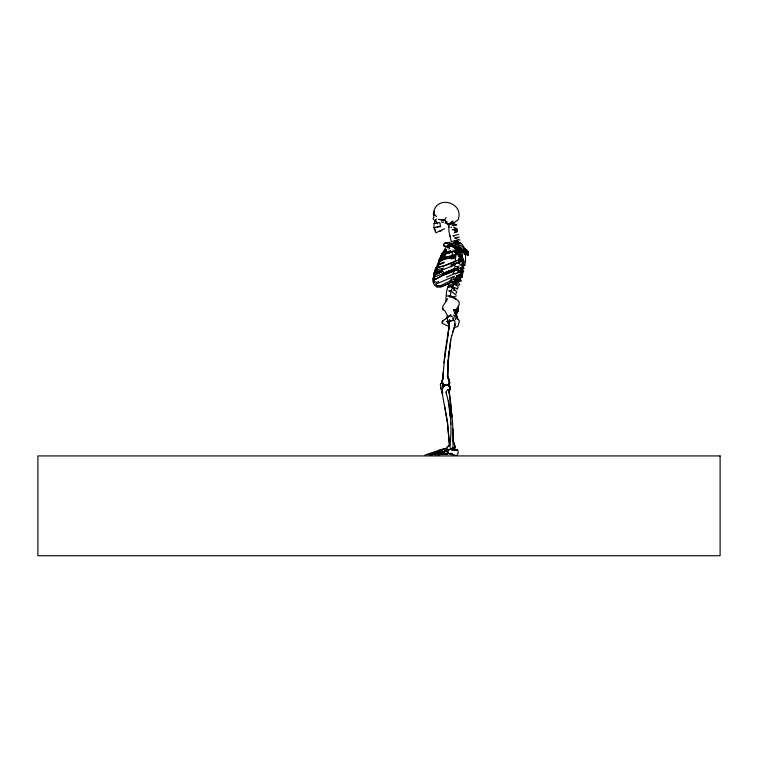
<?xml version="1.0" encoding="UTF-8"?>
<svg xmlns="http://www.w3.org/2000/svg" width="758" height="758" viewBox="0 0 758 758"><rect width="100%" height="100%" fill="white"/><g stroke="black" fill="none" stroke-linecap="round" stroke-linejoin="round"><path stroke-width="1.14" d="M457.851 309.946L457.851 307.767L458.486 310.439L455.776 315.821M461.925 252.566C461.376 247.639 458.59 253.248 461.215 255.579L462.257 255.332L461.764 250.462L461.906 252.319M456.382 309.207L456.363 312.154L456.42 308.591M446.092 450.423L446.111 448.613L444.728 448.679M458.628 270.805L460.807 270.312L462.57 271.951L462.162 276.045L461.328 277.333L457.652 279.465M451.228 241.271L448.907 231.323L448.907 224.216L453.322 223.477L456.667 224.813L453.445 225.183M448.783 227.163L448.888 226.14M468.226 251.722L467.97 255.361L467.013 255.114L465.999 252.13M433.756 277.911L433.273 279.181L433.813 275.903M457.794 250.822L457.841 248.88L458.192 252.158L455.918 252.139M462.247 272.311L462.162 276.045L462.57 271.951L462.191 273.193M434.524 277.599L435.149 271.961L436.324 269.052L435.736 268.844L434.201 272.653L434.116 275.694L434.192 273.344L435.386 272.88L434.192 273.344L433.955 274.813L435.537 274.614L442.928 271.535M459.045 252.907L459.68 251.552L459.528 255.219L457.974 254.631L457.747 252.679M448.376 357.264L448.698 351.684L447.656 377.977L449.238 379.881L449.399 382.989L449.049 384.448L446.263 385.291L443.515 384.363L442.596 382.818L443.515 384.363L444.595 384.666M448.063 362.409L447.646 378.09L449.238 379.881L448.992 384.429M449.958 389.015L450.034 386.533L448.442 385.102L450.034 386.533L450.252 388.2L449.238 392.218M460.163 248.33L459.85 246.606L458.562 245.668L455.956 247.07M459.651 252.547L459.528 255.219L459.68 251.552M449.361 247.667L449.39 246.786M460.968 267.953L462.806 267.053L462.873 264.959M436.854 272.994L437.11 268.323M454.061 243.754L454.108 242.446M433.273 279.181L433.358 277.172M449.087 326.821L445.211 351.267L442.956 376.11M449.143 325.656L448.281 332.07M449.522 445.723L447.485 422.793L441.971 391.763L443.335 385.67M448.243 359.5L448.054 362.845L450.783 339.338L451.749 335.813M438.787 281.294L436.523 282.497L434.486 281.483L433.709 280.138L434.163 282.383L434.031 279.143L435.812 279.181L442.407 275.495L457.301 269.706L462.797 267.053L462.882 265.679M438.674 262.884L438.314 263.471L440.152 261.302L439.252 261.017L440.019 258.601L439.346 259.397L439.242 261.008L440.152 261.302L441.781 256.697L440.976 258.317M442.786 378.034L443.269 371.989M451.91 257.654L444.055 259.084L439.858 261.368L440.01 259.255L443.771 257.739L439.337 259.388L440.019 258.601L439.09 261.084L440.152 261.302L439.09 261.084M457.245 318.057L457.652 319.222L457.434 316.541L454.942 313.367M465.62 253.343L465.336 254.612L464.303 254.394M464.341 250.168L460.457 248.311M465.497 254.29L465.573 253.399M455.729 249.316L457.841 248.596L458.154 251.097M435.234 230.176L434.04 227.665L435.916 232.791L444.52 228.689M441.601 383.51L443.07 375.911M440.407 384.022L440.862 389.025L442.378 388.93M441.554 383.482L442.122 380.753M443.932 362.883L448.509 332.061L447.845 335.15M434.201 272.653L433.955 274.813L442.975 271.108L434.391 274.86L436.248 274.292L435.537 274.614M449.845 446.623C452.081 428.706 451.105 409.292 445.875 392.066L447.807 389.375L448.575 389.527L450.366 400.224L451.73 416.644L451.389 413.347M434.031 279.143L434.268 277.049L458.239 267.764L450.593 270.341M438.181 266.418L438.617 263.86M455.511 314.636L455.729 311.017L455.217 309.757L453.635 309.823M452.782 244.929L452.346 244.417L453.047 246.558M434.751 275.723L435.329 274.235L434.751 275.723C435.111 272.321 435.632 268.341 438.323 265.982L436.94 267.508L435.727 271.26L434.874 271.487L435.945 267.688L437.47 266.077L435.3 269.422L436.153 267.347M437.101 268.825L436.911 272.274L436.371 270.502L436.693 272.16M455.852 250.311L454.847 247.733L455.255 247.061L457.87 246.937L457.121 246.89M449.162 351.996L450.802 339.357M465.753 252.528L465.545 251.305L463.83 250.936L463.204 252.537L465.298 252.575M433.917 215.215L433.386 213.529L434.211 211.302L433.699 217.754L433.026 218.579L433.718 219.555M452.971 448.092L454.971 448.054L454.677 446.585M434.268 277.049L433.813 280.015L434.287 278.404M454.667 265.726L454.99 263.708M449.541 319.469L448.963 329.086L448.907 325.788M462.806 267.053L462.911 263.917L461.944 263.225M458.798 250.604L458.543 252.063L457.112 252.66M465.317 251.76L465.45 251.012L463.498 250.917L465.213 251.296L464.512 249.752L462.2 249.685M458.666 243.754L458.836 242.787L456.989 243.621M436.58 267.214L439.953 257.786L446.453 246.198M457.671 281.815L455.406 283.691L459.14 281.152L460.627 277.343L459.007 279.702M460.513 277.94L460.627 277.343M437.309 268.834L436.741 271.554L437.366 269.971M466.9 250.547L464.872 248.652M445.23 223.515L445.6 221.8M443.847 246.009L443.866 243.782L445.249 242.683M435.272 454.895L435.424 454.231L437.224 454.478M450.337 447.703L452.052 449.162L452.82 448.395C454.165 429.161 451.247 409.69 449.058 390.56M455.359 314.238L456.998 317.697L454.061 311.301L454.393 310.202L453.691 310.354L457.008 309.141L459.102 304.82L459.177 302.054L457.33 299.988L452.469 297.155L449.541 297.013M453.303 319.867L453 317.27L450.517 315.944L448.935 316.219L447.334 317.905L447.741 321.354L448.869 323.287L448.528 321.515L448.869 323.581L448.85 320.795M461.726 267.347L462.039 271.146L462.541 270.056L461.868 267.46M458.372 305.957L458.088 307.189M457.301 280.839L455.558 284.951M449.835 382.752L448.253 385.661M449.191 392.18L450.195 388.172L448.092 384.704M453.672 270.682L453.587 273.449L452.81 273.894M450.953 321.174L449.93 321.032L453.957 320.141L454.971 321.638L454.8 325.608L451.768 335.832M447.788 247.743L448.272 246.331L447.031 245.848M457.737 241.414L457.908 240.798L456.212 241.395L457.235 242.371L457.908 240.798L453.672 243.479M462.503 262.334L462.825 261.15L461.66 259.89M457.586 272.937L458.069 271.184M462.38 273.733L461.594 275.239M454.023 271.051L442.407 275.524L435.812 279.181L433.33 278.527L432.79 280.394L433.301 282.98L434.874 285.548L437.233 287.235L440.824 286.884L456.733 280.005M434.978 271.487L435.746 268.844L436.504 269.46M452.791 332.288L454.165 327.57M465.952 252.177L466.521 252.983M467.894 252.082L468.084 251.438L466.54 250.898M467.847 252.13L468.037 251.485L466.208 251.163M448.755 326.347L442.397 323.476L442.672 322.567M456.022 278.271L456.695 276.045M442.037 390.512L442.312 389.64M433.386 213.529C435.765 194.124 464.711 202.386 458.107 219.829L454.127 222.53L450.925 223.411M436.703 266.551L434.874 271.487M453.284 448.376L453.578 447.542L453.275 448.414L452.299 448.262L451.067 449.409M447.874 453.104L447.646 453.748L445.676 453.938L447.646 453.729L447.874 453.085L447.002 450.081L443.411 451.976M454.393 284.98L455.16 283.776M453.426 284.989L452.801 286.676L451.654 286.837L452.649 287.5M454.449 447.438L454.961 445.941L452.81 439.725M454.876 447.362L454.961 445.988M446.301 393.032L446.509 392.502M452.564 255.522L452.412 252.85L452.109 256.1L452.649 258.535L453.322 258.696L454.563 256.356L454.099 254.745L453.483 254.972M452.384 287.756L451.266 290.541L448.679 290.816M449.371 283.009L446.576 291.176L445.818 300.443L446.623 300.964L445.998 301.57M454.478 282.222L455.255 280.318M459.556 254.887L461.177 256.422C464.417 273.06 466.587 261.595 465.071 251.912M450.176 281.019L452.204 277.343M463.602 251.391L463.147 252.48L462.996 251.334M446.036 318.796L447.391 316.048M441.563 255.01L442.587 252.566L440.701 257.057M436.011 269.696L437.176 266.977M456.506 252.585L455.795 254.148L454.961 251.618L455.852 254.195L453.843 256.176M455.946 246.862L454.393 245.317L456.723 246.435L448.888 244.067L450.015 243.384M455.113 277.94L455.207 279.569M446.055 318.512L442.397 321.127L441.886 322.178L442.397 323.476M455.994 293.46L456.761 291.915L451.654 286.837M442.426 253.598L443.402 251.874M455.918 249.505L455.937 252.471L458.116 251.684M461.66 276.689L455.785 280.252L460.684 277.286M445.173 219.195L446.045 217.565M450.669 250.547L442.738 253.769L443.638 252.082L446.121 250.481L443.638 252.082M436.959 268.986L435.376 271.184M456.221 247.468L456.894 246.217L458.249 246.132L459.168 246.975L459.215 248.444M444.216 252.12L442.53 255.076L446.623 249.41L445.856 249.761M450.489 251.088L450.224 251.561L453.426 251.58M462.693 259.653L458.419 262.353L451.057 264.968M462.124 269.886L460.769 271.942L453.928 273.856M435.424 220.351L435.196 219.773L437.565 223.904L435.424 220.351L436.295 219.053M454.023 252.139L456.117 250.055M447.409 246.71L447.94 245.943M455.122 283.899L456.373 282.128M458.135 249.316L458.618 247.468L458.23 248.851M447.684 298.671L442.928 306.213L442.558 308.487L443.07 309.814L444.984 310.856L447.608 316.171M456.885 455.17L458.249 453.265L457.718 450.119L451.228 449.674M455.662 314.741L456.202 314.02L455.511 312.808M461.006 272.046L462.541 270.056M457.538 311.623L458.486 310.439L456.733 312.504M454.033 256.981L454.611 256.308M448.205 385.632L449.892 382.771L448.935 380.488M455.236 260.525L455.7 256.744L455.113 256.204M466.341 251.656L468.188 251.779L467.923 255.418M458.912 248.283L461.082 248.188M439.981 450.261L443.923 448.916M448.925 449.901L447.76 449.882L446.737 447.732L449.873 444.662M447.163 247.866L450.64 244.682M446.737 447.751L447.703 446.708M452.82 448.357L452.062 449.124L451.218 448.745M455.909 261.368L443.676 266.049L435.954 267.688L438.323 265.982M446.339 385.225L443.402 386.305L446.727 384.846M447.637 446.832L449.873 444.681M451.162 222.52L452.877 221.052L450.858 222.975L447.599 224.558L445.344 220.777L447.144 221.772M424.982 455.008L439.555 450.129L439.015 449.958M458.249 243.697C461.11 241.489 463.526 246.208 464.455 248.463M443.458 386.334L443.989 385.888M457.301 240.362L453.218 242.958M455.141 266.361L453.947 269.64L454.667 269.185M446.651 321.553L447.58 321.288M454.535 246.359L455.188 245.876L453.417 247.08M458.325 263.358L462.067 260.78L461.944 262.041L460.637 260.667M442.738 253.769L446.699 251.741M458.751 260.165L460.068 259.274M457.557 279.446L459.206 278.347M460.277 251.77L457.472 251.978M458.742 258.393L461.65 256.517M463.725 247.629L460.267 245.194L456.723 244.209M443.818 221.914L442.719 222.596L441.497 221.668M452.971 448.12L447.76 449.864L449.001 449.882M444.643 246.587L445.808 245.943M453.909 284.458C453.047 284.364 449.068 289.177 447.959 286.638L458.789 279.702L459.727 277.911L461.385 281L460.172 281.351L458.164 279.001M458.069 248.757L460.987 247.43M439.858 261.358L444.055 259.084L451.92 257.701L456.032 256.062M464.588 261.813L465.573 261.302M461.868 258.497L443.667 265.973L437.29 267.252M447.353 452.611L446.993 450.309L443.638 451.976L444.804 451.181L446.993 450.309L447.874 453.729L444.482 454.231M450.167 223.373L447.618 224.558L446.509 222.103M448.622 249.012L449.854 248.444M448.205 247.316L450.868 246.265L455.188 247.639M460.883 260.866L459.329 261.567L458.666 260.818M446.462 277.239L452.867 274.358M454.601 240.542L451.635 241.793M450.849 266.712L455.122 264.836M454.478 268.683L442.265 273.903L450.603 270.416L442.672 273.619M436.504 227.258L440.862 225.979L439.782 227.106L440.351 225.372L439.943 222.767M429.767 454.762L442.34 450.072L442.937 452.175M436.561 453.455L439.678 452.119L441.715 452.431M447.466 245.26L449.882 244.228M462.626 272.122L463.763 271.639L461.309 268.057M440.824 286.884L449.238 283.445M439.337 259.388L444.122 257.379L451.654 255.939L444.122 257.379M434.903 453.834L437.584 452.716M442.492 269.649L435.954 272.359L450.839 266.598M454.639 276.196L436.409 283.88M439.157 231.531L441.8 230.508M454.639 254.783L456.638 254.006M461.414 277.513L462.588 277.049L460.892 273.354M447.713 243.157L445.259 243.261L450.243 242.181M438.001 264.551L444.122 262.211L438.323 264.949L444.131 262.619M436.551 454.497L442.179 452.384L444.937 452.829L444.974 454.004L441.061 454.241L444.169 454.222L442.236 454.269M431.728 454.933L443.439 451.474M451.067 265.101L455.274 263.576M454.184 232.81L457.415 231.664M454.999 229.106L456.714 228.528L456.818 229.456L454.544 229.551M451.067 259.028L455.454 257.549M437.442 455.501L441.061 454.26L444.169 454.222M437.101 454.345L440.332 453.36M437.338 227.03L438.456 226.708M458.997 266.219L457.491 266.636L458.827 267.366M458.325 270.056L457.462 270.293L458.675 270.985M444.993 253.892L451.133 252.243L440.957 255.323L450.802 252.272M445.486 220.417L444.311 220.379M458.656 234.525L453.161 235.804L454.459 235.747M450.783 227.4L451.597 227.192M440.426 449.778L444.652 448.764L445.23 450.441M456.231 253.039L456.866 254.716L457.879 254.461M456.866 254.716L456.6 253.864L456.866 254.716L457.898 254.47L457.633 253.627M451.654 223.098L454.127 222.53M461.12 255.408L461.054 254.413L461.12 255.408L462.162 255.162M456.543 243.735L455.35 244L458.353 243.517M443.43 268.133L437.309 269.526L435.736 268.844M436.712 267.583L435.945 267.688M436.921 227.154L434.77 227.523M436.826 286.372L440.616 285.529L437.404 285.918L435.338 283.843M440.616 285.529L456.231 278.158L462.039 274.946L461.3 275.353L461.916 274.377L461.641 275.656L461.006 273.022M453.616 225.117L452.175 225.41L456.667 224.813M459.244 258.516L460.769 258.222L462.475 260.032L462.162 259.463M442.397 321.127L443.468 320.937M459.68 251.324L460.087 251.741L460.002 251.163M448.907 224.216L453.322 223.477M450.773 223.411L453.057 223.042M453.805 229.38L452.27 229.636L457.32 230.385L455.52 232.336L454.146 229.399L456.818 229.456L454.146 229.399L455.283 229.873M454.904 327.428L458.003 326.385L459.376 320.871L456.922 318.18L457.548 318.966M434.078 227.94L434.021 223.458L434.874 223.326L434.419 220.464M427.739 454.791L432.392 453.928L442.028 449.987M454.971 237.775L459.272 237.14M430.734 454.923L432.42 454.724M456.704 241.101L458.656 242.655L456.288 242.854L457.529 242.712L457.093 241.925M453.161 235.804L454.231 235.681M458.476 255.228L459.234 255.162M448.414 453.606L451.948 453.455L448.414 453.606L447.883 450.47L449.143 449.646L453.066 449.049L457.718 450.148M456.449 281.91L457.567 281.824M459.793 274.358L460.921 274.273L460.94 272.473L458.647 271.62M453.199 290.371L454.222 290.295L454.573 289.158L453.777 287.993M452.27 245.677L451.152 245.753L454.231 246.871M460.817 269.725L461.944 269.64L461.821 268.171L460.589 267.517M434.021 223.458L435.888 223.373M457.368 248.577L456.079 248.633L459.414 248.994M457.766 242.835L458.836 242.787M454.611 448.044L452.829 448.092L454.971 448.025M452.299 448.3L451.74 449.276L450.46 448.565M456.022 296.918L447.144 295.933M444.738 220.01L441.118 219.953L443.961 219.991M451.446 449.702L457.207 449.797L451.759 449.56M459.68 264.968L461.451 264.997M461.006 251.277L461.84 251.296M456.155 263.187L457.046 263.244M458.22 270.625L461.537 270.89M452.782 250.225L455.425 250.481M450.868 295.98L450.29 295.914L456.231 299.23M450.176 290.996L449.589 290.93L450.963 291.65L450.385 295.345L448.944 295.923L450.299 296.492M438.569 219.308L441.99 219.962M455.785 266.428L456.676 266.541M438.257 222.625L439.327 222.767M449.418 244.18L452.005 244.54L448.888 244.067M458.363 256.365L459.452 256.517M454.298 229.939L457.32 230.385L454.146 229.399M457.756 244.398L450.887 243.327M447.788 384.969L448.641 385.111L450.252 388.2L449.02 386.476M434.77 454.611L435.518 454.753M463.811 252.243L463.896 253.163L465.403 253.428M458.249 276.035L456.629 275.732L458.003 276.12M464.322 253.286L465.355 253.485M457.823 253.058L459.092 253.305L460.163 252.594M454.26 282.753L451.019 281.834M454.051 247.07L454.895 247.942L453.436 247.307L455.245 247.705M459.083 249.752L461.271 248.832L461.631 251.286L463.858 251.836L463.545 252.338L461.423 251.864L461.527 250.983M453.436 247.307L455.511 247.771M463.962 252.149L461.717 251.362M458.429 259.833L459.547 260.079M449.522 295.914L450.508 296.141M459.064 243.005L461.044 243.47L459.433 243.024M452.602 287.216L455.738 287.983L457.301 289.281L458.23 287.358L456.07 284.856M455.084 273.827L455.918 274.055M455.084 455.217L449.323 453.559L452.763 454.838M458.419 263.32L459.509 263.642M454.933 238.277L460.068 240.03M463.005 248.065L465.308 249.022L466.862 250.595L464.957 249.951L467.089 250.462L467.781 251.656L466.246 251.106M433.33 278.527L435.234 279.19M456.752 248.605L457.538 248.899L456.06 247.875L457.311 248.918M453.132 315.082L453.881 315.404M453.521 227.116L456.714 228.528M452.801 277.58L454.44 278.319M455.823 248.785L454.734 248.292L455.179 248.586M456.202 269.715L457.008 270.075M458.618 275.04L460.438 275.893M455.122 240.798L456.714 241.603M450.328 286.164L451.162 286.59M458.524 242.541L460.532 243.593M460.371 248.254L459.575 247.838L460.172 248.141M461.054 250.311L461.575 250.604M452.09 296.643L453.492 297.42M442.738 385.339L443.449 385.756L442.691 385.31M458.922 274.775L460.002 275.41M458.675 250.889L458.258 248.416L460.352 247.951L461.309 249.268M461.035 264.135L462.285 265.025M451.503 291.451L456.183 295.298M458.685 254.176L461.556 256.697M458.77 254.271L461.177 256.422L462.579 260.259L460.542 256.479L458.135 253.987M434.287 214.154L436.551 216.636M457.131 279.617L458.173 280.697M449.674 235.747L450.233 236.363M447.457 322.444L448.897 324.064L447.201 321.534M455.577 283.644L456.515 284.733M461.935 267.82L462.977 269.033L464.086 268.578L462.92 266.825M446.111 448.632L447.343 452.062M458.524 275.362L459.594 276.632M442.066 392.132L442.748 392.957M447.542 377.276L447.324 375.646L449.238 379.881L447.646 378.09M463.119 262.912L465.185 265.423L463.915 265.764L462.655 264.135M466.549 253.873L467.146 254.603M459.035 250.32L458.997 248.918L459.32 251.978M456.686 283.056L458.599 285.482M467.127 250.415L467.743 251.703M458.22 241.868L458.656 242.655M460.779 268.654L462.039 271.146M458.344 281.976L459.822 285.179M454.828 241.072L455.748 243.271M443.676 244.673L444.387 246.397M454.506 323.609L455.226 325.419L454.516 323.6M453.076 440.483L454.326 444.065M461.423 257.17L461.963 258.668M436.371 270.502L436.798 271.705M457.462 249.609L458.164 251.751M448.907 378.981L449.191 379.862M453.038 257.758L453.322 258.696M452.412 257.549L452.697 258.487M454.573 315.878L455.624 319.705M442.018 391.791L442.483 394.776M442.757 308.032L443.042 309.255M440.91 389.044L440.464 384.05L442.501 382.506L442.786 387.954M456.089 252.831L457.917 252.821L457.605 251.097L455.842 251.514L456.174 253.295L457.927 252.878L457.548 250.472L457.841 252.414M448.878 323.268L448.859 321.743M442.681 387.082L442.558 385.434M444.918 407.254L447.504 422.831L449.522 445.761M457.889 250.017L455.681 250.472M450.527 422.007L450.821 424.338M462.342 265.537L462.209 264.495L462.209 267.186M448.698 321.487L448.888 323.126M451.853 417.118L450.688 406.752L451.152 411.149M449.949 416.237L448.679 400.527M461.414 250.945L461.271 248.832L461.698 250.311L459.916 250.652L461.774 250.168L461.802 250.813M465.677 251.732L465.715 252.357M462.541 272.037L462.674 274.368M452.791 428.706L453.284 442.274M458.249 308.023L458.287 309.681M453.284 318.692L453.312 320.662M459.31 261.188L459.32 262.78M442.681 379.559L442.265 381.511L442.994 377.778L442.681 379.559M433.064 453.218L432.107 453.966L433.064 453.218M448.963 316.219L448.3 316.863L451.038 314.835L448.963 316.219M445.164 255.124L441.317 257.114L445.173 255.152M459.092 253.305L457.946 252.31L459.035 253.324M457.642 251.021L455.899 251.438L455.823 250.879L456.041 252.092L455.615 250.064L456.041 252.092L455.833 251.362L457.642 251.021M720.1 455.928L37.9 455.928L37.9 555.728L720.1 555.728L720.1 455.928M459.651 246.483L459.651 246.483M464.152 247.923L464.152 247.923M461.916 256.033L461.537 255.399L464.01 261.861L461.916 256.033M456.477 254.129L456.212 252.556L456.477 254.129"/></g></svg>
